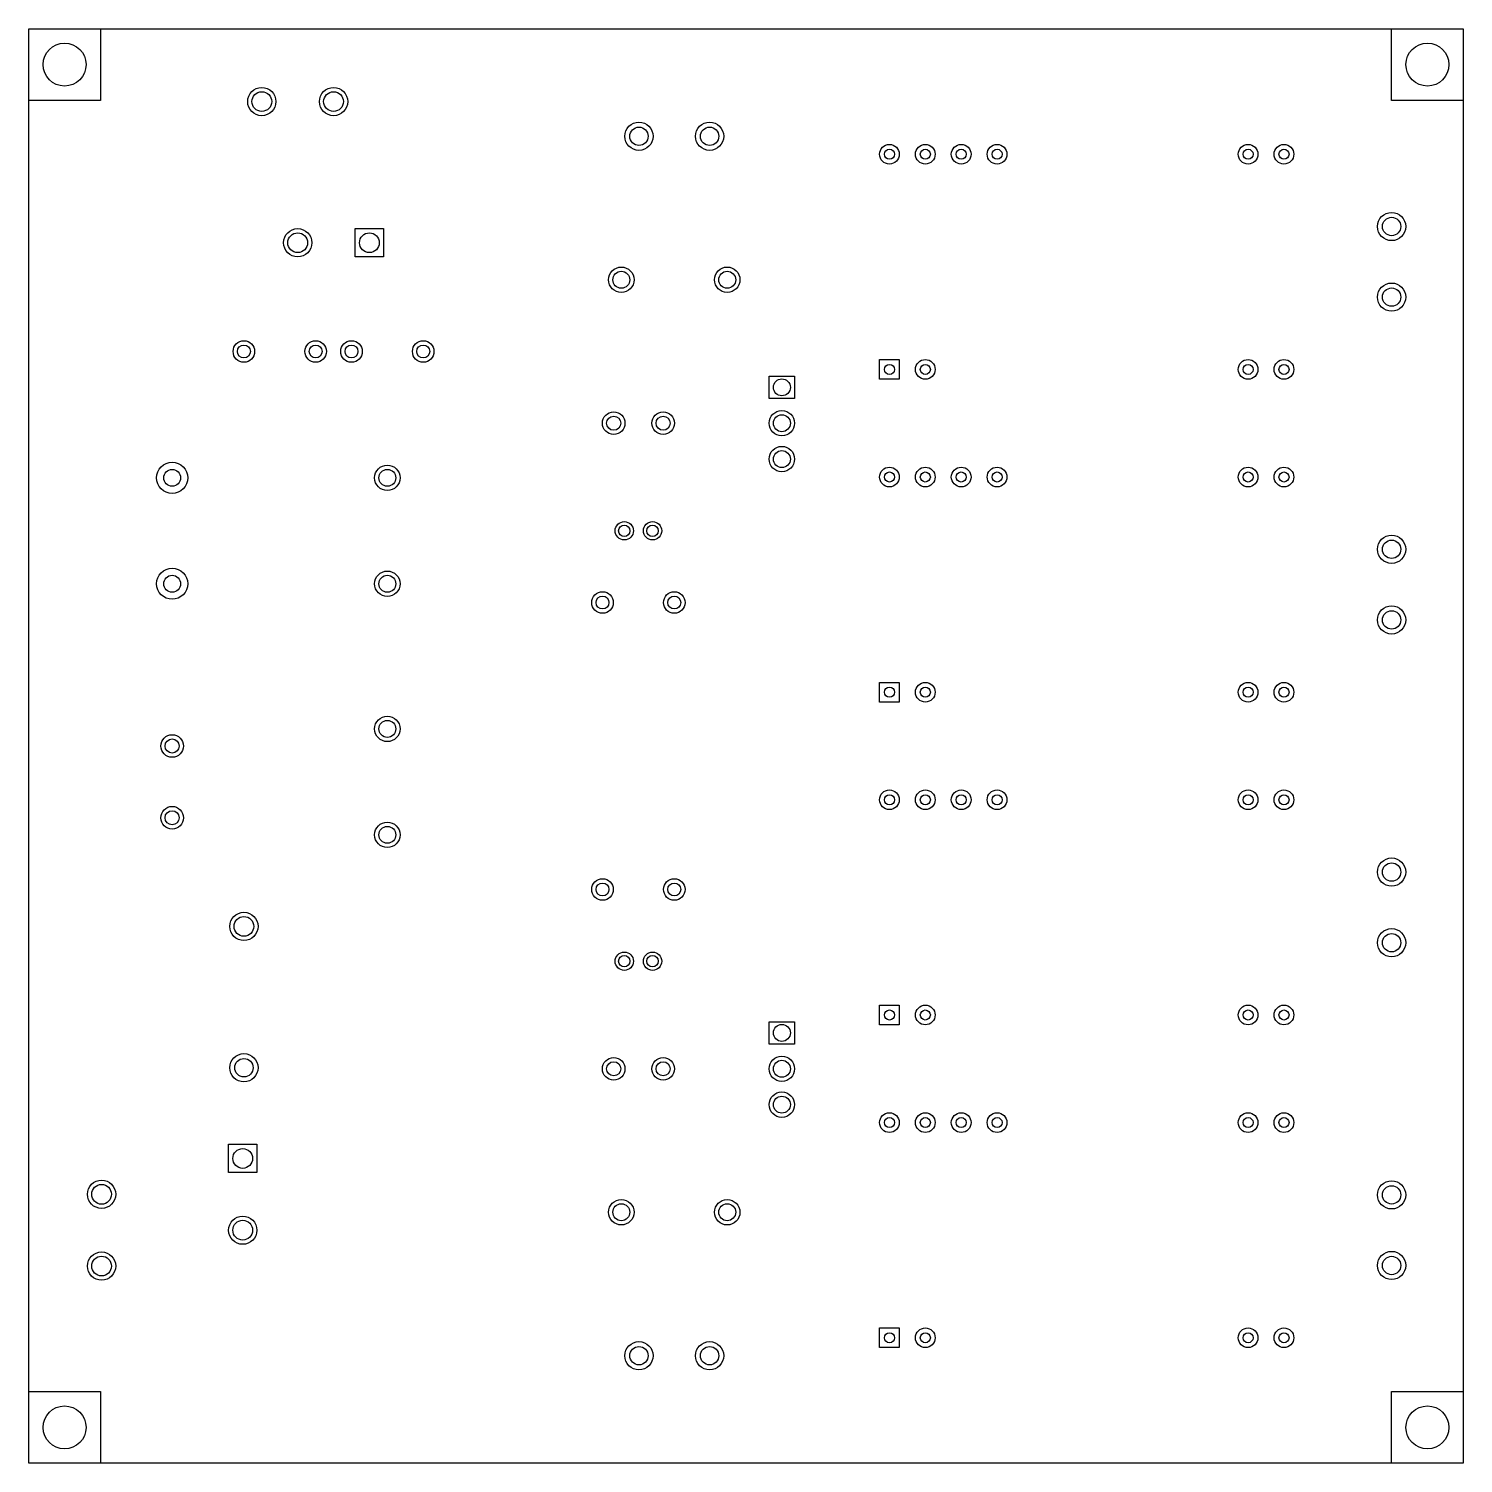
# Model space of a CAD drawing. Header units: millimetres. Extents: x 0 to 4000, y -4000 to 0.
import ezdxf

# ---------------------------------------------------------------- set-up
doc = ezdxf.new("R2010")
doc.units = ezdxf.units.MM

msp = doc.modelspace()

# ---------------------------------------------------------------- linework, layer by layer
for points in [[(0, 0), (4000, 0), (4000, -4000), (0, -4000), (0, 0)], [(0, 0), (200, 0), (200, -200), (0, -200)], [(3800, 0), (4000, 0), (4000, -200), (3800, -200)], [(989.37, -636.22), (910.63, -636.22), (910.63, -557.48), (989.37, -557.48)], [(2372.5, -922.5), (2427.5, -922.5), (2427.5, -977.5), (2372.5, -977.5)], [(2135.433, -969), (2135.433, -1031), (2064.567, -1031), (2064.567, -969)], [(2372.5, -1822.5), (2427.5, -1822.5), (2427.5, -1877.5), (2372.5, -1877.5)], [(2372.5, -2722.5), (2427.5, -2722.5), (2427.5, -2777.5), (2372.5, -2777.5)], [(2135.433, -2769), (2135.433, -2831), (2064.567, -2831), (2064.567, -2769)], [(636.22, -3110.63), (636.22, -3189.37), (557.48, -3189.37), (557.48, -3110.63)], [(2372.5, -3622.5), (2427.5, -3622.5), (2427.5, -3677.5), (2372.5, -3677.5)], [(0, -3800), (200, -3800), (200, -4000), (0, -4000)], [(3800, -3800), (4000, -3800), (4000, -4000), (3800, -4000)]]:
    msp.add_lwpolyline(points, close=True)
for centre, radius in [((100, -100), 60), ((3900, -100), 60), ((650, -203.15), 39.37), ((650, -203.15), 27.559), ((850, -203.15), 39.37), ((850, -203.15), 27.559), ((1701.55, -300), 39.37), ((1701.55, -300), 25.591), ((1898.45, -300), 39.37), ((1898.45, -300), 25.591), ((2400, -350), 27.5), ((2400, -350), 14), ((2500, -350), 27.5), ((2500, -350), 14), ((2600, -350), 27.5), ((2600, -350), 14), ((2700, -350), 27.5), ((2700, -350), 14), ((3400, -350), 27.5), ((3400, -350), 14), ((3500, -350), 27.5), ((3500, -350), 14), ((3800, -551.55), 39.37), ((750, -596.85), 39.37), ((3800, -551.55), 25.591), ((750, -596.85), 27.559), ((950, -596.85), 27.559), ((1652.36, -700), 35.433), ((1652.36, -700), 23.622), ((1947.64, -700), 35.433), ((1947.64, -700), 23.622), ((3800, -748.45), 39.37), ((3800, -748.45), 25.591), ((600, -900), 30), ((800, -900), 30), ((900, -900), 30), ((1100, -900), 30), ((600, -900), 18), ((800, -900), 18), ((900, -900), 18), ((1100, -900), 18), ((2400, -950), 14), ((2500, -950), 27.5), ((2500, -950), 14), ((3400, -950), 27.5), ((3400, -950), 14), ((3500, -950), 27.5), ((3500, -950), 14), ((2100, -1000), 23.622), ((1631.1, -1100), 31.496), ((1768.9, -1100), 31.496), ((2100, -1100), 35.433), ((2100, -1100), 23.622), ((1631.1, -1100), 19.685), ((1768.9, -1100), 19.685), ((2100, -1200), 35.433), ((2100, -1200), 23.622), ((400, -1252.37), 43.307), ((400, -1252.365), 23.622), ((1000, -1252.36), 35.433), ((1000, -1252.36), 23.622), ((2400, -1250), 27.5), ((2400, -1250), 14), ((2500, -1250), 27.5), ((2500, -1250), 14), ((2600, -1250), 27.5), ((2600, -1250), 14), ((2700, -1250), 27.5), ((2700, -1250), 14), ((3400, -1250), 27.5), ((3400, -1250), 14), ((3500, -1250), 27.5), ((3500, -1250), 14), ((1660.63, -1400), 25.59), ((1660.63, -1400), 15.748), ((1739.37, -1400), 25.59), ((1739.37, -1400), 15.748), ((3800, -1451.55), 39.37), ((3800, -1451.55), 25.591), ((400, -1547.64), 43.307), ((1000, -1547.64), 35.433), ((400, -1547.635), 23.622), ((1000, -1547.64), 23.622), ((1600, -1600), 30), ((1600, -1600), 18), ((1800, -1600), 30), ((1800, -1600), 18), ((3800, -1648.45), 39.37), ((3800, -1648.45), 25.591), ((2400, -1850), 14), ((2500, -1850), 27.5), ((2500, -1850), 14), ((3400, -1850), 27.5), ((3400, -1850), 14), ((3500, -1850), 27.5), ((3500, -1850), 14), ((1000, -1952.36), 35.433), ((1000, -1952.36), 23.622), ((400, -2000), 31.496), ((400, -2000), 19.685), ((2400, -2150), 27.5), ((2400, -2150), 14), ((2500, -2150), 27.5), ((2500, -2150), 14), ((2600, -2150), 27.5), ((2600, -2150), 14), ((2700, -2150), 27.5), ((2700, -2150), 14), ((3400, -2150), 27.5), ((3400, -2150), 14), ((3500, -2150), 27.5), ((3500, -2150), 14), ((400, -2200), 31.496), ((400, -2200), 19.685), ((1000, -2247.64), 35.433), ((1000, -2247.64), 23.622), ((3800, -2351.55), 39.37), ((3800, -2351.55), 25.591), ((1600, -2400), 30), ((1600, -2400), 18), ((1800, -2400), 30), ((1800, -2400), 18), ((600, -2502.96), 39.37), ((600, -2502.953), 27.559), ((3800, -2548.45), 39.37), ((3800, -2548.45), 25.591), ((1660.63, -2600), 25.59), ((1660.63, -2600), 15.748), ((1739.37, -2600), 25.59), ((1739.37, -2600), 15.748), ((2400, -2750), 14), ((2500, -2750), 27.5), ((2500, -2750), 14), ((3400, -2750), 27.5), ((3400, -2750), 14), ((3500, -2750), 27.5), ((3500, -2750), 14), ((2100, -2800), 23.622), ((600, -2897.05), 39.37), ((600, -2897.047), 25.591), ((1631.1, -2900), 31.496), ((1768.9, -2900), 31.496), ((2100, -2900), 35.433), ((2100, -2900), 23.622), ((1631.1, -2900), 19.685), ((1768.9, -2900), 19.685), ((2100, -3000), 35.433), ((2100, -3000), 23.622), ((2400, -3050), 27.5), ((2400, -3050), 14), ((2500, -3050), 27.5), ((2500, -3050), 14), ((2600, -3050), 27.5), ((2600, -3050), 14), ((2700, -3050), 27.5), ((2700, -3050), 14), ((3400, -3050), 27.5), ((3400, -3050), 14), ((3500, -3050), 27.5), ((3500, -3050), 14), ((596.85, -3150), 27.559), ((203.15, -3250), 39.37), ((203.15, -3250), 27.559), ((3800, -3251.55), 39.37), ((3800, -3251.55), 25.591), ((1652.36, -3300), 35.433), ((1652.36, -3300), 23.622), ((1947.64, -3300), 35.433), ((1947.64, -3300), 23.622), ((596.85, -3350), 39.37), ((596.85, -3350), 27.559), ((203.15, -3450), 39.37), ((203.15, -3450), 27.559), ((3800, -3448.45), 39.37), ((3800, -3448.45), 25.591), ((2400, -3650), 14), ((2500, -3650), 27.5), ((2500, -3650), 14), ((3400, -3650), 27.5), ((3400, -3650), 14), ((3500, -3650), 27.5), ((3500, -3650), 14), ((1701.55, -3700), 39.37), ((1701.55, -3700), 25.591), ((1898.45, -3700), 39.37), ((1898.45, -3700), 25.591), ((100, -3900), 60), ((3900, -3900), 60)]:
    msp.add_circle(centre, radius)

doc.saveas('drawing.dxf')
